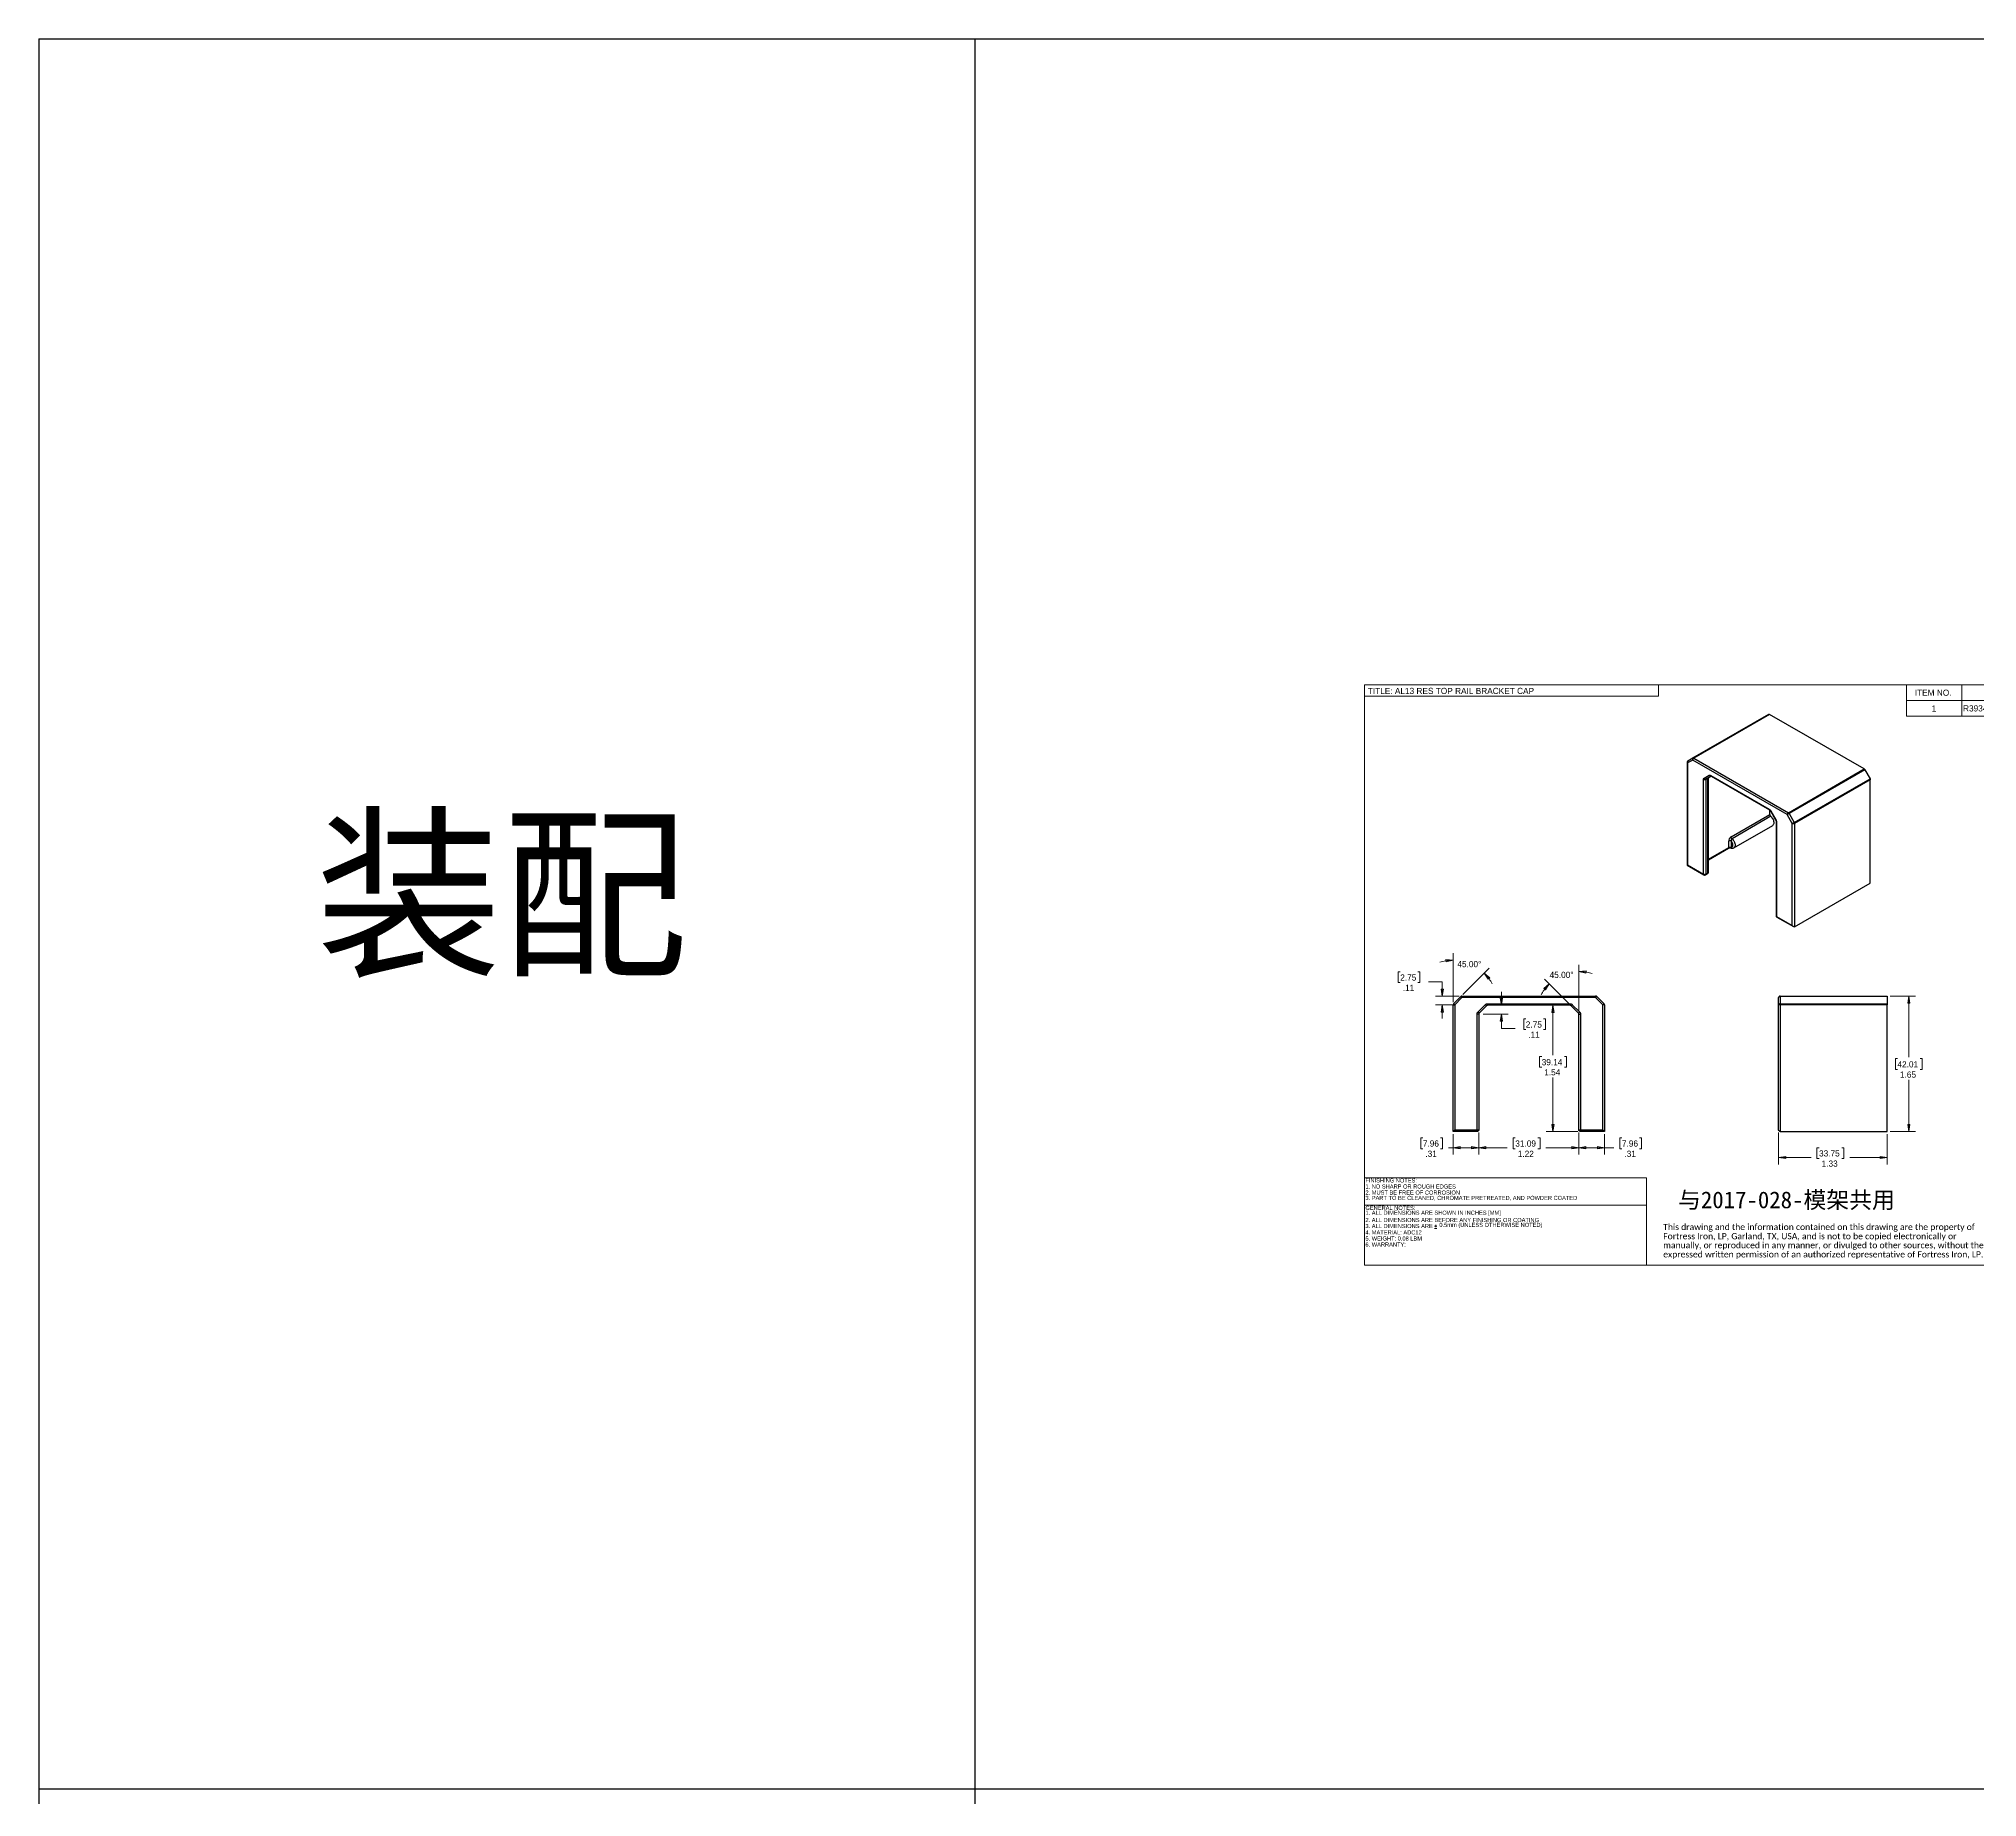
# Model space of a CAD drawing. Header units: millimetres. Extents: x -1154 to 6655, y -140 to 3555.
# Drawn here: x -1154 to 893, y 1699 to 3555 of the extents above; entities that cross this region are included whole.
import ezdxf

# ---------------------------------------------------------------- set-up
doc = ezdxf.new("R2010")
doc.units = ezdxf.units.MM
doc.linetypes.add('AI-Linetype-1', pattern=[54, 43.200001, -3.6, 3.6, -3.6])
doc.layers.get('0').update_dxf_attribs({"linetype": 'CONTINUOUS'})
doc.layers.add('DIM', color=3, linetype='CONTINUOUS')
doc.layers.add('图层 1', color=7, linetype='CONTINUOUS')

# ---------------------------------------------------------------- blocks, each defined once
blk = doc.blocks.new('u6u67i7oi7oo')
at = {"layer": '图层 1'}
h = blk.add_hatch(color=253, dxfattribs=at)
h.dxf.hatch_style = 2
h.paths.add_polyline_path([(869.2, 656.2), (867.8, 665.6), (870.7, 665.6)])
h.paths.add_polyline_path([(869.2, 595.7), (870.7, 586.4), (867.8, 586.4)])
h.paths.add_polyline_path([(1076.7, 688.9), (1067.3, 687.4), (1067.3, 690.3)])
h.paths.add_polyline_path([(944.5, 688.9), (953.9, 690.3), (953.9, 687.4)])
h.paths.add_polyline_path([(896.1, 664.7), (894.7, 674.1), (897.5, 674.1)])
h.paths.add_polyline_path([(896.1, 656.2), (897.5, 646.9), (894.7, 646.9)])
h.paths.add_polyline_path([(1090.7, 552.2), (1081.4, 550.7), (1081.4, 553.6)])
h.paths.add_polyline_path([(930.5, 552.2), (939.8, 553.6), (939.8, 550.7)])
h.paths.add_polyline_path([(922.9, 152.1), (932.3, 153.6), (932.3, 150.7)])
h.paths.add_polyline_path([(1098.3, 152.1), (1088.9, 150.7), (1088.9, 153.6)])
h.paths.add_polyline_path([(922.9, 271.9), (932.3, 273.4), (932.3, 270.5)])
h.paths.add_polyline_path([(910.7, 271.9), (901.3, 270.5), (901.3, 273.4)])
h.paths.add_polyline_path([(939.1, 315.8), (948.5, 317.2), (948.5, 314.3)])
h.paths.add_polyline_path([(922.9, 315.8), (913.6, 314.3), (913.6, 317.2)])
h.paths.add_polyline_path([(929.5, 199.7), (938.3, 203.1), (936.8, 205.6)])
h.paths.add_polyline_path([(1124.5, 348), (1125.9, 338.6), (1123, 338.6)])
h.paths.add_polyline_path([(1124.5, 367), (1123, 376.3), (1125.9, 376.3)])
h.paths.add_polyline_path([(1020.5, 354.8), (1021.9, 345.4), (1019.1, 345.4)])
h.paths.add_polyline_path([(1020.5, 367), (1019.1, 376.3), (1021.9, 376.3)])
h.paths.add_polyline_path([(910.7, 434.4), (901.4, 432.4), (901.3, 435.3)])
h.paths.add_polyline_path([(966, 411.5), (973.3, 405.5), (971.1, 403.5)])
h.paths.add_polyline_path([(1145.1, 188.3), (1143.6, 197.7), (1146.5, 197.7)])
h.paths.add_polyline_path([(1145.1, 367), (1146.5, 357.6), (1143.6, 357.6)])
h.paths.add_polyline_path([(892.2, 195.9), (890.7, 205.3), (893.6, 205.3)])
h.paths.add_polyline_path([(892.2, 188.3), (893.6, 179), (890.7, 179)])
h.paths.add_polyline_path([(195.1, 343.1), (196.5, 333.7), (193.6, 333.7)])
h.paths.add_polyline_path([(195.1, 354.8), (193.6, 364.1), (196.5, 364.1)])
h.paths.add_polyline_path([(258.1, 383.2), (253.2, 375.1), (251, 377)])
h.paths.add_polyline_path([(297.4, 399.4), (306.8, 400.1), (306.6, 397.2)])
h.paths.add_polyline_path([(263.2, 354.8), (264.7, 345.4), (261.8, 345.4)])
h.paths.add_polyline_path([(263.2, 188.3), (261.8, 197.7), (264.7, 197.7)])
h.paths.add_polyline_path([(331.2, 166.9), (321.8, 165.5), (321.8, 168.4)])
h.paths.add_polyline_path([(297.4, 166.9), (306.7, 168.4), (306.7, 165.5)])
h.paths.add_polyline_path([(297.4, 166.9), (288, 165.5), (288, 168.4)])
h.paths.add_polyline_path([(165.2, 166.9), (174.5, 168.4), (174.5, 165.5)])
h.paths.add_polyline_path([(131.3, 166.9), (140.7, 168.4), (140.7, 165.5)])
h.paths.add_polyline_path([(165.2, 166.9), (155.8, 165.5), (155.8, 168.4)])
h.paths.add_polyline_path([(117, 355.3), (118.5, 345.9), (115.6, 345.9)])
h.paths.add_polyline_path([(117, 367), (115.6, 376.3), (118.5, 376.3)])
h.paths.add_polyline_path([(131.3, 414.4), (122.1, 412.2), (121.9, 415.1)])
h.paths.add_polyline_path([(172.5, 397.3), (179.7, 391.1), (177.5, 389.3)])
h.paths.add_polyline_path([(561, 153.9), (570.4, 155.4), (570.4, 152.5)])
h.paths.add_polyline_path([(704.5, 153.9), (695.2, 152.5), (695.2, 155.4)])
h.paths.add_polyline_path([(732.9, 367), (734.3, 357.6), (731.4, 357.6)])
h.paths.add_polyline_path([(732.9, 188.3), (731.4, 197.7), (734.3, 197.7)])
at = {"layer": '图层 1', "color": 254, "lineweight": 18}
for points in [[(14.2, 777.9), (14.2, 11.9)], [(1208.1, 777.9), (14.2, 777.9)], [(402.6, 762.8), (402.6, 777.9)], [(14.2, 762.8), (402.6, 762.8)], [(14.2, 91), (386.7, 91)], [(386.7, 91), (386.7, 11.9)], [(14.2, 11.9), (1208.1, 11.9)]]:
    blk.add_lwpolyline(points, dxfattribs=at)
at = {"layer": '图层 1', "color": 7, "lineweight": 18}
for points in [[(1208.1, 777.9), (729.7, 777.9)], [(729.7, 777.9), (729.7, 736.4)], [(803.1, 777.9), (803.1, 757.2)], [(729.7, 757.2), (1208.1, 757.2)], [(803.1, 757.2), (803.1, 736.4)], [(729.7, 736.4), (1208.1, 736.4)], [(386.6, 127.2), (14.2, 127.2)], [(14.2, 127.2), (14.2, 91)], [(386.6, 91), (386.6, 127.2)], [(14.2, 91), (386.6, 91)], [(386.6, 91), (14.2, 91)], [(14.2, 91), (14.2, 11.9)], [(386.6, 11.9), (386.6, 91)], [(106.9, 63.5), (110, 63.5)], [(106.9, 60.3), (110, 60.3)], [(108.5, 61.9), (108.5, 65)], [(14.2, 11.9), (386.6, 11.9)]]:
    blk.add_lwpolyline(points, dxfattribs=at)
at = {"layer": '图层 1', "color": 7, "lineweight": 25}
for points in [[(448, 681.2), (548, 738.9)], [(549.1, 738.8), (449.1, 681.1)], [(548, 738.9), (548.1, 738.9), (548.2, 739), (548.4, 739), (548.5, 739), (548.6, 739), (548.8, 738.9), (548.9, 738.9), (549.1, 738.8)], [(673.9, 666.8), (549.1, 738.8)], [(441.3, 677.3), (441.1, 677.1), (440.8, 676.9), (440.7, 676.7), (440.5, 676.5), (440.4, 676.3), (440.3, 676), (440.2, 675.7), (440.2, 675.4)], [(440.2, 675.4), (440.3, 675.2), (440.4, 675), (440.6, 674.8), (440.8, 674.6)], [(440.2, 675.4), (440.2, 539.6)], [(441.3, 677.3), (441, 677.1), (440.8, 676.8), (440.6, 676.5), (440.5, 676.1), (440.5, 675.7), (440.6, 675.3), (440.7, 675), (440.8, 674.6)], [(447.6, 678.5), (440.8, 674.6)], [(440.8, 674.6), (440.8, 540)], [(441.3, 677.3), (448, 681.2)], [(448, 681.2), (447.8, 681), (447.5, 680.7), (447.4, 680.4), (447.3, 680), (447.3, 679.6), (447.3, 679.2), (447.4, 678.9), (447.6, 678.5)], [(449.1, 681.1), (448.8, 680.9), (448.5, 680.6), (448.3, 680.3), (448, 680), (447.9, 679.6), (447.7, 679.2), (447.6, 678.8), (447.6, 678.5)], [(572.4, 606.4), (447.6, 678.5)], [(449.1, 681.1), (449, 681.2), (448.8, 681.2), (448.7, 681.3), (448.5, 681.3), (448.4, 681.3), (448.3, 681.3), (448.2, 681.2), (448, 681.2)], [(449.1, 681.1), (573.9, 609)], [(573.9, 609), (673.9, 666.8)], [(674.9, 665.6), (575, 607.9)], [(673.9, 666.8), (674, 666.7), (674.2, 666.5), (674.3, 666.4), (674.4, 666.3), (674.6, 666.1), (674.7, 666), (674.8, 665.8), (674.9, 665.6)], [(674.9, 665.6), (681.7, 653.9)], [(461.7, 652.5), (461.7, 652.9), (461.8, 653.2), (461.9, 653.5), (462, 653.7), (462.1, 654), (462.2, 654.2), (462.4, 654.4), (462.6, 654.5)], [(464.8, 652.5), (464.5, 652.4), (464.1, 652.3), (463.7, 652.2), (463.3, 652.2), (462.8, 652.2), (462.4, 652.3), (462.1, 652.4), (461.7, 652.5)], [(461.7, 527.9), (461.7, 652.5)], [(462.6, 654.5), (469.4, 658.4)], [(465.2, 653.5), (464.9, 653.4), (464.6, 653.3), (464.2, 653.3), (463.8, 653.4), (463.5, 653.6), (463.2, 653.9), (462.9, 654.2), (462.6, 654.5)], [(467.7, 654.2), (464.8, 652.5)], [(465.2, 653.5), (465.1, 653.4), (465, 653.4), (465, 653.3), (464.9, 653.1), (464.9, 653), (464.8, 652.9), (464.8, 652.7), (464.8, 652.5)], [(464.8, 652.5), (464.8, 528)], [(471.7, 657.3), (465.2, 653.5)], [(465.2, 653.5), (468.2, 655.2)], [(468.2, 655.2), (468.1, 655.2), (468, 655.1), (467.9, 655), (467.9, 654.8), (467.8, 654.7), (467.8, 654.6), (467.8, 654.4), (467.7, 654.2)], [(467.7, 654.2), (468, 654.4), (468.2, 654.6), (468.3, 654.9), (468.4, 655.1)], [(467.7, 529.7), (467.7, 654.2)], [(468.2, 655.2), (471.7, 657.3)], [(468.4, 655.1), (468.4, 655.3), (468.4, 655.4), (468.4, 655.4)], [(468.4, 530.5), (468.4, 655.1)], [(469.4, 658.4), (469.6, 658.5), (469.8, 658.6), (470.1, 658.6), (470.4, 658.6), (470.6, 658.5), (470.9, 658.5), (471.2, 658.3), (471.5, 658.2)], [(471.7, 657.3), (471.7, 657.3), (471.3, 657.2), (470.9, 657.2), (470.6, 657.3), (470.2, 657.5), (469.9, 657.7), (469.6, 658), (469.4, 658.4)], [(472, 657.2), (472, 657.2), (471.8, 657.4), (471.6, 657.6), (471.6, 657.9), (471.5, 658.2)], [(471.5, 658.2), (548.5, 613.8)], [(471.7, 657.3), (471.7, 657.3), (471.9, 657.3), (472, 657.2)], [(472, 657.2), (548.9, 612.8)], [(581.7, 596.2), (681.7, 653.9)], [(682.1, 652.4), (582.2, 594.7)], [(681.7, 653.9), (681.8, 653.7), (681.9, 653.6), (681.9, 653.4), (682, 653.2), (682.1, 653), (682.1, 652.8), (682.1, 652.6), (682.1, 652.4)], [(682.1, 516.1), (682.1, 652.4)], [(498.3, 577.1), (549.5, 606.6)], [(550.6, 604.2), (499.5, 574.7)], [(502.1, 562.8), (553.2, 592.3)], [(548.9, 612.8), (548.7, 612.9), (548.6, 613.2), (548.5, 613.4), (548.5, 613.8)], [(548.5, 613.8), (548.8, 613.6), (549.1, 613.4), (549.4, 613.1), (549.6, 612.8), (549.9, 612.5), (550.2, 612.2), (550.4, 611.8), (550.6, 611.5)], [(548.9, 612.8), (549.1, 612.7), (549.4, 612.4), (549.8, 612), (550.2, 611.4), (550.3, 611.3)], [(549.5, 606.6), (549.5, 612.4)], [(549.5, 606.6), (549.5, 606.3), (549.5, 606), (549.6, 605.7), (549.8, 605.3), (550, 605), (550.2, 604.7), (550.4, 604.4), (550.6, 604.2)], [(550.3, 611.3), (550.3, 611.3), (550.3, 611.3), (550.4, 611.4), (550.6, 611.5)], [(550.3, 611.3), (557, 599.6)], [(550.6, 611.5), (557.4, 599.8)], [(550.6, 604.2), (551.5, 603.4), (552.3, 602.4), (553.1, 601.4), (553.7, 600.2), (554.2, 599.1), (554.5, 597.9), (554.7, 596.7), (554.8, 595.6), (554.7, 594.6), (554.4, 593.8), (554, 593.1), (553.5, 592.5), (553.2, 592.3)], [(557, 599.6), (557, 599.6), (557.1, 599.6), (557.2, 599.7), (557.4, 599.8)], [(557, 599.6), (557.2, 599.3), (557.4, 598.7), (557.6, 598.2), (557.6, 597.8), (557.6, 597.7)], [(557.4, 599.8), (557.6, 599.4), (557.7, 599.1), (557.9, 598.7), (558, 598.3), (558.1, 597.9), (558.2, 597.5), (558.2, 597.2), (558.3, 596.8)], [(557.6, 597.7), (557.7, 597.4), (557.8, 597.2), (558, 597), (558.3, 596.8)], [(557.6, 597.7), (557.6, 473.1)], [(558.3, 596.8), (558.3, 472.2)], [(573.9, 609), (573.6, 608.8), (573.3, 608.6), (573.1, 608.3), (572.8, 607.9), (572.6, 607.5), (572.5, 607.2), (572.4, 606.8), (572.4, 606.4)], [(575, 607.9), (574.6, 607.7), (574.3, 607.5), (573.9, 607.3), (573.6, 607.1), (573.2, 606.9), (572.9, 606.7), (572.6, 606.6), (572.4, 606.4)], [(579.1, 594.7), (572.4, 606.4)], [(575, 607.9), (574.9, 608.1), (574.7, 608.3), (574.6, 608.4), (574.5, 608.6), (574.3, 608.7), (574.2, 608.8), (574, 608.9), (573.9, 609)], [(575, 607.9), (581.7, 596.2)], [(581.7, 596.2), (581.4, 596), (581.1, 595.8), (580.7, 595.6), (580.3, 595.4), (580, 595.2), (579.7, 595), (579.4, 594.9), (579.1, 594.7)], [(582.2, 594.7), (581.8, 594.6), (581.5, 594.5), (581.1, 594.4), (580.7, 594.4), (580.2, 594.4), (579.8, 594.5), (579.5, 594.6), (579.1, 594.7)], [(579.1, 460.1), (579.1, 594.7)], [(582.2, 594.7), (582.1, 594.9), (582.1, 595.1), (582.1, 595.3), (582, 595.5), (582, 595.7), (581.9, 595.8), (581.8, 596), (581.7, 596.2)], [(582.2, 594.7), (582.2, 458.4)], [(468.4, 547.7), (495.2, 563.2)], [(495.2, 563.2), (495.2, 562.8), (495.1, 562.6), (495, 562.3), (494.8, 562.2)], [(498.3, 577.1), (497.6, 576.6), (496.7, 575.6), (495.9, 574.3), (495.4, 572.8), (495.2, 571.6)], [(498.3, 571.6), (498, 571.8), (497.6, 571.9), (497.2, 572), (496.8, 572), (496.3, 572), (495.9, 571.9), (495.6, 571.8), (495.2, 571.6)], [(495.2, 563.2), (495.2, 571.6)], [(495.2, 563.2), (495.5, 563.3), (495.7, 563.4), (495.9, 563.4), (496.2, 563.5), (496.5, 563.5), (496.8, 563.5), (497, 563.5), (497.3, 563.5)], [(497.3, 563.5), (497.3, 563.2), (497.4, 562.9), (497.4, 562.7), (497.5, 562.6), (497.6, 562.6)], [(497.3, 563.5), (497.7, 563.4), (497.8, 563.4), (498.2, 563.5), (498.3, 563.5)], [(499.5, 574.7), (499.1, 574.4), (498.7, 573.9), (498.4, 573.2), (498.2, 572.4), (498.3, 571.6)], [(499.5, 574.7), (499.2, 574.9), (499, 575.2), (498.8, 575.5), (498.6, 575.8), (498.5, 576.1), (498.4, 576.4), (498.3, 576.8), (498.3, 577.1)], [(498.3, 571.6), (498.3, 563.5)], [(498.3, 563.5), (499, 563.6), (499.6, 563.9), (500.1, 564.3), (500.4, 565), (500.6, 565.8), (500.6, 566.7), (500.4, 567.7), (500.1, 568.8), (499.6, 569.8), (499, 570.8), (498.3, 571.6)], [(498.3, 563.5), (498.4, 563.2), (498.6, 562.9), (498.9, 562.6), (499.2, 562.4), (499.5, 562.3), (499.7, 562.3)], [(499.5, 574.7), (500.3, 573.9), (501.1, 572.9), (501.8, 571.9), (502.5, 570.8), (503, 569.7), (503.3, 568.5), (503.6, 567.4), (503.6, 566.3), (503.6, 565.3), (503.4, 564.5), (503, 563.7), (502.5, 563.1), (502.1, 562.8)], [(440.2, 539.6), (440.3, 539.6), (440.4, 539.7), (440.6, 539.8), (440.8, 540)], [(440.2, 539.6), (462.2, 527)], [(440.8, 540), (461.7, 527.9)], [(468.4, 546.9), (494.8, 562.2)], [(494.8, 562.2), (495, 562.3), (495.4, 562.4), (496, 562.6), (496.6, 562.6), (497.3, 562.6), (497.6, 562.6)], [(497.6, 562.6), (497.7, 562.5), (498.5, 562.4), (499.2, 562.3), (499.7, 562.3)], [(499.7, 562.3), (500.3, 562.3), (501.1, 562.4), (502, 562.7), (502.1, 562.8)], [(461.7, 527.9), (462.1, 527.8), (462.4, 527.7), (462.8, 527.6), (463.3, 527.6), (463.7, 527.6), (464.1, 527.7), (464.5, 527.8), (464.8, 528)], [(462.2, 527), (462, 527.1), (461.8, 527.3), (461.8, 527.6), (461.7, 527.9)], [(462.2, 527), (462.8, 526.7), (463.3, 526.7), (463.8, 526.8), (464.3, 526.9), (464.3, 527)], [(464.3, 527), (467.3, 528.7)], [(464.8, 528), (464.8, 527.6), (464.7, 527.3), (464.5, 527.1), (464.3, 527)], [(464.8, 528), (467.7, 529.7)], [(467.3, 528.7), (467.5, 528.8), (467.7, 529), (467.9, 529.2), (468.1, 529.5), (468.2, 529.7), (468.3, 530), (468.4, 530.3), (468.4, 530.5)], [(467.7, 529.7), (467.7, 529.3), (467.6, 529.1), (467.5, 528.8), (467.3, 528.7)], [(467.7, 529.7), (468, 529.9), (468.2, 530.1), (468.3, 530.3), (468.4, 530.5)], [(582.2, 458.4), (682.1, 516.1)], [(557.6, 473.1), (557.7, 472.8), (557.8, 472.6), (558, 472.4), (558.3, 472.2)], [(557.6, 473.1), (557.7, 472.6), (557.9, 472.1), (558.2, 471.6), (558.7, 471.2)], [(558.7, 471.2), (558.7, 471.2), (558.5, 471.4), (558.4, 471.6), (558.3, 471.9), (558.3, 472.2)], [(558.3, 472.2), (579.1, 460.1)], [(558.7, 471.2), (580.7, 458.6)], [(582.2, 458.4), (581.8, 458.3), (581.5, 458.3), (581.1, 458.4), (580.7, 458.6), (580.2, 458.8), (579.8, 459.2), (579.5, 459.7), (579.1, 460.1)], [(132, 356.8), (141.5, 366.4)], [(143, 364.9), (133.5, 355.3)], [(143, 367), (142.8, 367), (142.6, 366.9), (142.4, 366.9), (142.2, 366.8), (142, 366.7), (141.8, 366.6), (141.7, 366.5), (141.5, 366.4)], [(141.5, 366.4), (141.6, 366.3), (141.6, 366.2), (141.8, 366.1), (142, 365.9), (142.2, 365.7), (142.5, 365.4), (142.7, 365.1), (143, 364.9)], [(143, 367), (319.5, 367)], [(143, 367), (143, 366.9), (143, 366.8), (143, 366.6), (143, 366.4), (143, 366), (143, 365.7), (143, 365.3), (143, 364.9)], [(319.5, 364.9), (143, 364.9)], [(321, 366.4), (320.9, 366.5), (320.7, 366.6), (320.5, 366.7), (320.3, 366.8), (320.1, 366.9), (319.9, 366.9), (319.7, 367), (319.5, 367)], [(319.5, 367), (319.5, 366.9), (319.5, 366.8), (319.5, 366.6), (319.5, 366.4), (319.5, 366), (319.5, 365.7), (319.5, 365.3), (319.5, 364.9)], [(321, 366.4), (321, 366.3), (320.9, 366.2), (320.8, 366.1), (320.6, 365.9), (320.3, 365.7), (320.1, 365.4), (319.8, 365.1), (319.5, 364.9)], [(329.1, 355.3), (319.5, 364.9)], [(321, 366.4), (330.6, 356.8)], [(563.1, 367), (562.7, 366.9), (562.3, 366.8), (562, 366.6), (561.6, 366.4), (561.4, 366), (561.2, 365.7), (561, 365.3), (561, 364.9)], [(563.1, 366.4), (562.7, 366.3), (562.3, 366.2), (562, 366.1), (561.6, 365.9), (561.4, 365.7), (561.2, 365.4), (561, 365.1), (561, 364.9)], [(561, 355.3), (561, 364.9)], [(563.1, 367), (704.5, 367)], [(563.1, 366.4), (563.1, 366.5), (563.1, 366.6), (563.1, 366.7), (563.1, 366.8), (563.1, 366.9), (563.1, 366.9), (563.1, 367), (563.1, 367)], [(563.1, 366.4), (563.1, 356.8)], [(704.5, 366.4), (563.1, 366.4)], [(704.5, 367), (704.5, 367), (704.5, 366.9), (704.5, 366.9), (704.5, 366.8), (704.5, 366.7), (704.5, 366.6), (704.5, 366.5), (704.5, 366.4)], [(704.5, 366.4), (704.5, 356.8)], [(132, 356.8), (131.8, 356.6), (131.7, 356.5), (131.6, 356.3), (131.5, 356.1), (131.4, 355.9), (131.4, 355.7), (131.4, 355.5), (131.3, 355.3)], [(131.3, 188.3), (131.3, 355.3)], [(131.3, 355.3), (131.4, 355.3), (131.5, 355.3), (131.7, 355.3), (132, 355.3), (132.3, 355.3), (132.7, 355.3), (133.1, 355.3), (133.5, 355.3)], [(132, 356.8), (132, 356.8), (132.1, 356.7), (132.2, 356.5), (132.4, 356.4), (132.6, 356.1), (132.9, 355.9), (133.2, 355.6), (133.5, 355.3)], [(133.5, 355.3), (133.5, 190.5)], [(163, 343.1), (163, 343.5), (163.1, 343.9), (163.2, 344.3), (163.3, 344.7), (163.5, 345.1), (163.7, 345.5), (164, 345.8), (164.3, 346.1)], [(163, 190.5), (163, 343.1)], [(165.2, 343.1), (165.1, 343.1), (165, 343.1), (164.8, 343.1), (164.5, 343.1), (164.2, 343.1), (163.8, 343.1), (163.4, 343.1), (163, 343.1)], [(164.3, 346.1), (173.8, 355.6)], [(165.8, 344.6), (165.8, 344.6), (165.7, 344.7), (165.5, 344.8), (165.4, 345), (165.1, 345.3), (164.9, 345.5), (164.6, 345.8), (164.3, 346.1)], [(165.8, 344.6), (165.7, 344.4), (165.5, 344.3), (165.4, 344.1), (165.3, 343.9), (165.3, 343.7), (165.2, 343.5), (165.2, 343.3), (165.2, 343.1)], [(165.2, 343.1), (165.2, 190.5)], [(175.3, 354.1), (165.8, 344.6)], [(173.8, 355.6), (174.1, 355.9), (174.5, 356.2), (174.8, 356.4), (175.2, 356.6), (175.6, 356.7), (176, 356.8), (176.4, 356.9), (176.9, 356.9)], [(175.3, 354.1), (175.3, 354.1), (175.2, 354.2), (175.1, 354.4), (174.9, 354.6), (174.7, 354.8), (174.4, 355.1), (174.1, 355.3), (173.8, 355.6)], [(176.9, 354.8), (176.7, 354.7), (176.4, 354.7), (176.2, 354.7), (176, 354.6), (175.8, 354.5), (175.7, 354.4), (175.5, 354.3), (175.3, 354.1)], [(176.9, 356.9), (285.7, 356.9)], [(176.9, 354.8), (176.9, 354.8), (176.9, 354.9), (176.9, 355.1), (176.9, 355.4), (176.9, 355.7), (176.9, 356.1), (176.9, 356.5), (176.9, 356.9)], [(285.7, 354.8), (176.9, 354.8)], [(285.7, 356.9), (286.1, 356.9), (286.5, 356.8), (286.9, 356.7), (287.3, 356.6), (287.7, 356.4), (288.1, 356.2), (288.4, 355.9), (288.7, 355.6)], [(285.7, 354.8), (285.7, 354.8), (285.7, 354.9), (285.7, 355.1), (285.7, 355.4), (285.7, 355.7), (285.7, 356.1), (285.7, 356.5), (285.7, 356.9)], [(287.2, 354.1), (287, 354.3), (286.9, 354.4), (286.7, 354.5), (286.5, 354.6), (286.3, 354.7), (286.1, 354.7), (285.9, 354.7), (285.7, 354.8)], [(287.2, 354.1), (287.2, 354.1), (287.3, 354.2), (287.5, 354.4), (287.6, 354.6), (287.9, 354.8), (288.1, 355.1), (288.4, 355.3), (288.7, 355.6)], [(296.7, 344.6), (287.2, 354.1)], [(288.7, 355.6), (298.3, 346.1)], [(296.7, 344.6), (296.8, 344.6), (296.8, 344.7), (297, 344.8), (297.2, 345), (297.4, 345.3), (297.7, 345.5), (298, 345.8), (298.3, 346.1)], [(297.4, 343.1), (297.4, 343.3), (297.3, 343.5), (297.3, 343.7), (297.2, 343.9), (297.1, 344.1), (297, 344.3), (296.9, 344.4), (296.7, 344.6)], [(297.4, 190.5), (297.4, 343.1)], [(297.4, 343.1), (297.4, 343.1), (297.5, 343.1), (297.7, 343.1), (298, 343.1), (298.3, 343.1), (298.7, 343.1), (299.1, 343.1), (299.5, 343.1)], [(298.3, 346.1), (298.5, 345.8), (298.8, 345.5), (299, 345.1), (299.2, 344.7), (299.3, 344.3), (299.4, 343.9), (299.5, 343.5), (299.5, 343.1)], [(299.5, 343.1), (299.5, 190.5)], [(330.6, 356.8), (330.5, 356.8), (330.5, 356.7), (330.3, 356.5), (330.1, 356.4), (329.9, 356.1), (329.6, 355.9), (329.4, 355.6), (329.1, 355.3)], [(331.2, 355.3), (331.1, 355.3), (331, 355.3), (330.8, 355.3), (330.6, 355.3), (330.2, 355.3), (329.9, 355.3), (329.5, 355.3), (329.1, 355.3)], [(329.1, 190.5), (329.1, 355.3)], [(331.2, 355.3), (331.2, 355.5), (331.1, 355.7), (331.1, 355.9), (331, 356.1), (330.9, 356.3), (330.8, 356.5), (330.7, 356.6), (330.6, 356.8)], [(331.2, 355.3), (331.2, 188.3)], [(563.1, 356.8), (562.7, 356.8), (562.3, 356.7), (562, 356.5), (561.6, 356.4), (561.4, 356.1), (561.2, 355.9), (561, 355.6), (561, 355.3)], [(563.1, 355.3), (562.7, 355.3), (562.3, 355.3), (562, 355.3), (561.6, 355.3), (561.4, 355.3), (561.2, 355.3), (561, 355.3), (561, 355.3)], [(561, 190.5), (561, 355.3)], [(563.1, 356.8), (704.5, 356.8)], [(563.1, 355.3), (563.1, 355.5), (563.1, 355.7), (563.1, 355.9), (563.1, 356.1), (563.1, 356.3), (563.1, 356.5), (563.1, 356.6), (563.1, 356.8)], [(704.5, 355.3), (563.1, 355.3)], [(563.1, 355.3), (563.1, 188.3)], [(704.5, 356.8), (704.5, 356.6), (704.5, 356.5), (704.5, 356.3), (704.5, 356.1), (704.5, 355.9), (704.5, 355.7), (704.5, 355.5), (704.5, 355.3)], [(704.5, 188.3), (704.5, 355.3)], [(131.3, 188.3), (131.4, 188.4), (131.5, 188.5), (131.7, 188.7), (132, 189), (132.3, 189.3), (132.7, 189.7), (133.1, 190.1), (133.5, 190.5)], [(163, 188.3), (131.3, 188.3)], [(133.5, 190.5), (163, 190.5)], [(165.2, 190.5), (165.1, 190.1), (165, 189.7), (164.8, 189.3), (164.5, 189), (164.2, 188.7), (163.8, 188.5), (163.4, 188.4), (163, 188.3)], [(163, 190.5), (163.4, 190.5), (163.8, 190.5), (164.2, 190.5), (164.5, 190.5), (164.8, 190.5), (165, 190.5), (165.1, 190.5), (165.2, 190.5)], [(163, 188.3), (163, 188.4), (163, 188.5), (163, 188.7), (163, 189), (163, 189.3), (163, 189.7), (163, 190.1), (163, 190.5)], [(297.4, 190.5), (297.4, 190.5), (297.5, 190.5), (297.7, 190.5), (298, 190.5), (298.3, 190.5), (298.7, 190.5), (299.1, 190.5), (299.5, 190.5)], [(299.5, 188.3), (299.1, 188.4), (298.7, 188.5), (298.3, 188.7), (298, 189), (297.7, 189.3), (297.5, 189.7), (297.4, 190.1), (297.4, 190.5)], [(299.5, 190.5), (329.1, 190.5)], [(299.5, 188.3), (299.5, 188.4), (299.5, 188.5), (299.5, 188.7), (299.5, 189), (299.5, 189.3), (299.5, 189.7), (299.5, 190.1), (299.5, 190.5)], [(331.2, 188.3), (299.5, 188.3)], [(331.2, 188.3), (331.1, 188.4), (331, 188.5), (330.8, 188.7), (330.6, 189), (330.2, 189.3), (329.9, 189.7), (329.5, 190.1), (329.1, 190.5)], [(563.1, 188.3), (562.7, 188.4), (562.3, 188.5), (562, 188.7), (561.6, 189), (561.4, 189.3), (561.2, 189.7), (561, 190.1), (561, 190.5)], [(563.1, 188.3), (704.5, 188.3)]]:
    blk.add_lwpolyline(points, dxfattribs=at)
at = {"layer": '图层 1', "color": 253, "lineweight": 18}
for points in [[(131.3, 414.4), (129.4, 414.4), (127.4, 414.3), (125.4, 414.1), (123.5, 413.8), (121.5, 413.5), (119.5, 413.2), (117.6, 412.7), (115.7, 412.2), (113.8, 411.7)], [(131.3, 414.4), (122.1, 412.2), (121.9, 415.1), (131.3, 414.4)], [(131.3, 358.9), (131.3, 423.4)], [(58.8, 398.9), (58.8, 384.7)], [(61.5, 398.9), (58.8, 398.9)], [(58.8, 384.7), (61.5, 384.7)], [(84.8, 398.9), (87.5, 398.9)], [(87.5, 384.7), (84.8, 384.7)], [(87.5, 398.9), (87.5, 384.7)], [(99, 386), (117, 386)], [(117, 386), (117, 367)], [(144.1, 368.9), (178.9, 403.7)], [(183, 383), (182.1, 384.8), (181.1, 386.5), (180, 388.1), (178.9, 389.8), (177.7, 391.4), (176.5, 392.9), (175.2, 394.4), (173.9, 395.9), (172.5, 397.3)], [(172.5, 397.3), (179.7, 391.1), (177.5, 389.3), (172.5, 397.3)], [(284.7, 356.7), (251.8, 389.5)], [(297.4, 346.7), (297.4, 408.4)], [(297.4, 399.4), (306.8, 400.1), (306.6, 397.2), (297.4, 399.4)], [(314.9, 396.6), (313.2, 397.1), (311.4, 397.6), (309.7, 398), (308, 398.4), (306.2, 398.7), (304.5, 399), (302.7, 399.2), (300.9, 399.3), (299.1, 399.4), (297.4, 399.4)], [(139.4, 367), (108, 367)], [(117, 367), (115.6, 376.3), (118.5, 376.3), (117, 367)], [(195.1, 354.8), (193.6, 364.1), (196.5, 364.1), (195.1, 354.8)], [(195.1, 354.8), (195.1, 372.8)], [(258.1, 383.2), (256.9, 381.9), (255.7, 380.6), (254.5, 379.2), (253.4, 377.8), (252.4, 376.4), (251.4, 375), (250.4, 373.5), (249.5, 371.9), (248.6, 370.4), (247.8, 368.8)], [(258.1, 383.2), (253.2, 375.1), (251, 377), (258.1, 383.2)], [(708.1, 367), (741.9, 367)], [(732.9, 367), (734.3, 357.6), (731.4, 357.6), (732.9, 367)], [(732.9, 367), (732.9, 286.2)], [(129.9, 355.3), (108, 355.3)], [(117, 355.3), (118.5, 345.9), (115.6, 345.9), (117, 355.3)], [(117, 355.3), (117, 337.3)], [(170.9, 343.1), (204.1, 343.1)], [(195.1, 343.1), (196.5, 333.7), (193.6, 333.7), (195.1, 343.1)], [(195.1, 324), (195.1, 343.1)], [(224.5, 337), (224.5, 322.7)], [(227.3, 337), (224.5, 337)], [(250.6, 337), (253.3, 337)], [(253.3, 337), (253.3, 322.7)], [(263.2, 354.8), (264.7, 345.4), (261.8, 345.4), (263.2, 354.8)], [(263.2, 354.8), (263.2, 289.1)], [(213.1, 324), (195.1, 324)], [(224.5, 322.7), (227.3, 322.7)], [(253.3, 322.7), (250.6, 322.7)], [(245.5, 287.3), (245.5, 273)], [(248.3, 287.3), (245.5, 287.3)], [(278.2, 287.3), (280.9, 287.3)], [(280.9, 287.3), (280.9, 273)], [(715.2, 284.4), (715.2, 270.1)], [(717.9, 284.4), (715.2, 284.4)], [(747.8, 284.4), (750.6, 284.4)], [(750.6, 284.4), (750.6, 270.1)], [(245.5, 273), (248.3, 273)], [(263.2, 188.3), (263.2, 259.6)], [(280.9, 273), (278.2, 273)], [(715.2, 270.1), (717.9, 270.1)], [(732.9, 188.3), (732.9, 256.6)], [(750.6, 270.1), (747.8, 270.1)], [(88.6, 179.9), (88.6, 165.6)], [(91.4, 179.9), (88.6, 179.9)], [(114.6, 179.9), (117.4, 179.9)], [(117.4, 179.9), (117.4, 165.6)], [(131.3, 184.7), (131.3, 157.9)], [(165.2, 186.9), (165.2, 157.9)], [(165.2, 186.9), (165.2, 157.9)], [(210.6, 179.9), (210.6, 165.6)], [(213.4, 179.9), (210.6, 179.9)], [(243.3, 179.9), (246.1, 179.9)], [(246.1, 179.9), (246.1, 165.6)], [(295.9, 188.3), (254.2, 188.3)], [(263.2, 188.3), (261.8, 197.7), (264.7, 197.7), (263.2, 188.3)], [(297.4, 186.9), (297.4, 157.9)], [(297.4, 186.9), (297.4, 157.9)], [(331.2, 184.7), (331.2, 157.9)], [(351.4, 179.9), (351.4, 165.6)], [(354.1, 179.9), (351.4, 179.9)], [(377.4, 179.9), (380.2, 179.9)], [(380.2, 179.9), (380.2, 165.6)], [(561, 186.9), (561, 144.9)], [(704.5, 184.7), (704.5, 144.9)], [(708.1, 188.3), (741.9, 188.3)], [(732.9, 188.3), (731.4, 197.7), (734.3, 197.7), (732.9, 188.3)], [(88.6, 165.6), (91.4, 165.6)], [(117.4, 165.6), (114.6, 165.6)], [(131.3, 166.9), (125.3, 166.9)], [(131.3, 166.9), (140.7, 168.4), (140.7, 165.5), (131.3, 166.9)], [(165.2, 166.9), (131.3, 166.9)], [(165.2, 166.9), (155.8, 165.5), (155.8, 168.4), (165.2, 166.9)], [(165.2, 166.9), (174.5, 168.4), (174.5, 165.5), (165.2, 166.9)], [(165.2, 166.9), (202.8, 166.9)], [(210.6, 165.6), (213.4, 165.6)], [(246.1, 165.6), (243.3, 165.6)], [(297.4, 166.9), (253.9, 166.9)], [(297.4, 166.9), (288, 165.5), (288, 168.4), (297.4, 166.9)], [(297.4, 166.9), (306.7, 168.4), (306.7, 165.5), (297.4, 166.9)], [(297.4, 166.9), (331.2, 166.9)], [(331.2, 166.9), (321.8, 165.5), (321.8, 168.4), (331.2, 166.9)], [(331.2, 166.9), (343.5, 166.9)], [(351.4, 165.6), (354.1, 165.6)], [(380.2, 165.6), (377.4, 165.6)], [(561, 153.9), (570.4, 155.4), (570.4, 152.5), (561, 153.9)], [(561, 153.9), (603.8, 153.9)], [(611.7, 166.9), (611.7, 152.6)], [(614.4, 166.9), (611.7, 166.9)], [(644.4, 166.9), (647.1, 166.9)], [(647.1, 166.9), (647.1, 152.6)], [(704.5, 153.9), (655, 153.9)], [(704.5, 153.9), (695.2, 152.5), (695.2, 155.4), (704.5, 153.9)], [(611.7, 152.6), (614.4, 152.6)], [(647.1, 152.6), (644.4, 152.6)]]:
    blk.add_lwpolyline(points, dxfattribs=at)
at = {"layer": '图层 1', "lineweight": 0}
for points in [[(131.3, 414.4), (122.1, 412.2), (121.9, 415.1)], [(172.5, 397.3), (179.7, 391.1), (177.5, 389.3)], [(297.4, 399.4), (306.8, 400.1), (306.6, 397.2)], [(117, 367), (115.6, 376.3), (118.5, 376.3)], [(195.1, 354.8), (193.6, 364.1), (196.5, 364.1)], [(258.1, 383.2), (253.2, 375.1), (251, 377)], [(732.9, 367), (734.3, 357.6), (731.4, 357.6)], [(117, 355.3), (118.5, 345.9), (115.6, 345.9)], [(195.1, 343.1), (196.5, 333.7), (193.6, 333.7)], [(263.2, 354.8), (264.7, 345.4), (261.8, 345.4)], [(263.2, 188.3), (261.8, 197.7), (264.7, 197.7)], [(732.9, 188.3), (731.4, 197.7), (734.3, 197.7)], [(131.3, 166.9), (140.7, 168.4), (140.7, 165.5)], [(165.2, 166.9), (155.8, 165.5), (155.8, 168.4)], [(165.2, 166.9), (174.5, 168.4), (174.5, 165.5)], [(297.4, 166.9), (288, 165.5), (288, 168.4)], [(297.4, 166.9), (306.7, 168.4), (306.7, 165.5)], [(331.2, 166.9), (321.8, 165.5), (321.8, 168.4)], [(561, 153.9), (570.4, 155.4), (570.4, 152.5)], [(704.5, 153.9), (695.2, 152.5), (695.2, 155.4)]]:
    blk.add_lwpolyline(points, dxfattribs=at)
at = {"layer": '图层 1', "color": 254, "linetype": 'AI-Linetype-1', "lineweight": 18}
blk.add_lwpolyline([(629.3, 11.9), (537.2, 11.9)], dxfattribs=at)
at = {"layer": '图层 1', "color": 7, "attachment_point": 7}
for s, insert, char_height in [('\\fCenturyGothic|b0|i0|c0|p34;\\W0.999875;TITLE: AL13 RES TOP RAIL BRACKET CAP', (18.7, 765.5), 8.161), ('\\fCenturyGothic|b0|i0|c0|p34;\\W1;ITEM NO.', (740.8, 763.2), 8.16), ('\\fCenturyGothic|b0|i0|c0|p34;\\W1.0003;1', (763.1, 742.5), 8.16), ('\\fCenturyGothic|b0|i0|c0|p34;\\W1.00035;R3934-03621', (804.5, 742.5), 8.16), ('\\fCenturyGothic|b0|i0|c0|p34;\\W1;3. PART TO BE CLEANED, CHROMATE PRETREATED, AND POWDER COATED', (15.6, 96.9), 5.44), ('\\fCenturyGothic|b0|i0|c0|p34;\\W1;2. MUST BE FREE OF CORROSION', (15.6, 104.9), 5.44), ('\\fCenturyGothic|b0|i0|c0|p34;\\W1;1. NO SHARP OR ROUGH EDGES', (15.6, 112.9), 5.44), ('\\fCenturyGothic|b0|i0|c0|p34;\\W1.00039;FINISHING NOTES:', (15.6, 120.9), 5.44), ('\\fCenturyGothic|b0|i0|c0|p34;\\W1.00025;GENERAL NOTES:', (15.6, 84.7), 5.44), ('\\fCenturyGothic|b0|i0|c0|p34;\\W1.00025;1. ALL DIMENSIONS ARE SHOWN IN INCHES [MM]', (15.6, 76.7), 5.44), ('\\fCenturyGothic|b0|i0|c0|p34;\\W1;4. MATERIAL: ADC12', (15.6, 52.3), 5.44), ('\\fCenturyGothic|b0|i0|c0|p34;\\W1.0003;3. ALL DIMENSIONS ARE', (15.6, 60.7), 5.44), ('\\fCenturyGothic|b0|i0|c0|p34;\\W1.00017;2. ALL DIMENSIONS ARE BEFORE ANY FINISHING OR COATING', (15.6, 68.7), 5.44), ('\\fCenturyGothic|b0|i0|c0|p34;\\W1.00013; 0.5mm (UNLESS OTHERWISE NOTED)', (111.1, 60.7), 5.44), ('\\fCalibri|b0|i0|c0|p34;\\W1.00018;This drawing and the information contained on this drawing are the property of ', (408.7, 56), 8.16), ('\\fCalibri|b0|i0|c0|p34;\\W1.00021;Fortress Iron, LP, Garland, TX, USA, and is not to be copied electronically or ', (408.7, 44), 8.16), ('\\fCenturyGothic|b0|i0|c0|p34;\\W0.999866;5. WEIGHT: 0.08 LBM', (15.6, 44.3), 5.44), ('\\fCenturyGothic|b0|i0|c0|p34;\\W0.999749;6. WARRANTY: ', (15.6, 36.3), 5.44), ('\\fCalibri|b0|i0|c0|p34;\\W1;expressed written permission of an authorized representative of Fortress Iron, LP.', (408.7, 20), 8.16), ('\\fCalibri|b0|i0|c0|p34;\\W1;manually, or reproduced in any manner, or divulged to other sources, without the ', (408.7, 32), 8.16)]:
    blk.add_mtext(s, dxfattribs=dict(at, insert=insert, char_height=char_height))
at = {"layer": '图层 1', "color": 253, "char_height": 8.16, "attachment_point": 7}
for s, insert in [('\\fCenturyGothic|b0|i0|c0|p34;\\W1.00027; 45.00° ', (133.9, 405)), ('\\fCenturyGothic|b0|i0|c0|p34;\\W1.0003;2.75', (61.5, 387.3)), ('\\fCenturyGothic|b0|i0|c0|p34;\\W1.00027; 45.00° ', (255.7, 390.8)), ('\\fCenturyGothic|b0|i0|c0|p34;\\W1.0003;.11', (64.9, 373.8)), ('\\fCenturyGothic|b0|i0|c0|p34;\\W1.0003;2.75', (227.3, 325.3)), ('\\fCenturyGothic|b0|i0|c0|p34;\\W1.0003;.11', (230.6, 311.9)), ('\\fCenturyGothic|b0|i0|c0|p34;\\W1.0003;39.14', (248.3, 275.6)), ('\\fCenturyGothic|b0|i0|c0|p34;\\W1.0003;1.54', (251.6, 262.2)), ('\\fCenturyGothic|b0|i0|c0|p34;\\W1.0003;42.01', (717.9, 272.7)), ('\\fCenturyGothic|b0|i0|c0|p34;\\W1.0003;1.65', (721.2, 259.2)), ('\\fCenturyGothic|b0|i0|c0|p34;\\W1.0003;7.96', (91.4, 168.2)), ('\\fCenturyGothic|b0|i0|c0|p34;\\W1.0003;.31', (94.7, 154.7)), ('\\fCenturyGothic|b0|i0|c0|p34;\\W1.0003;31.09', (213.4, 168.2)), ('\\fCenturyGothic|b0|i0|c0|p34;\\W1.0003;1.22', (216.7, 154.7)), ('\\fCenturyGothic|b0|i0|c0|p34;\\W1.0003;7.96', (354.2, 168.2)), ('\\fCenturyGothic|b0|i0|c0|p34;\\W1.0003;.31', (357.5, 154.7)), ('\\fCenturyGothic|b0|i0|c0|p34;\\W1.0003;33.75', (614.4, 155.2)), ('\\fCenturyGothic|b0|i0|c0|p34;\\W1.0003;1.33', (617.8, 141.7))]:
    blk.add_mtext(s, dxfattribs=dict(at, insert=insert))

msp = doc.modelspace()

# ---------------------------------------------------------------- linework, layer by layer
at = {"layer": 'DIM', "color": 7}
for p, q in [((-1154.421, 3555.211), (-1154.421, -139.925)), ((-1154.421, 3555.211), (6654.776, 3555.211)), ((-165.999, 3555.211), (-165.999, -139.925)), ((-1154.421, 1707.643), (6654.776, 1707.643))]:
    msp.add_line(p, q, dxfattribs=at)

# ---------------------------------------------------------------- block references
at = {"xscale": 0.8000000000000114, "yscale": 0.8000000000000114, "zscale": 0.8}
msp.add_blockref('u6u67i7oi7oo', (234.153, 2250.926), dxfattribs=at)

# ---------------------------------------------------------------- texts
at = {"color": 4, "attachment_point": 1}
for s, insert, char_height, width in [('{\\fNSimSun|b0|i0|c134|p49;装配}', (-861.904, 2724.256), 144, 234958.52298), ('{\\fNSimSun|b0|i0|c134|p49;与2017-028-模架共用}', (576.755, 2338.228), 17.69472, 28871.7033)]:
    msp.add_mtext(s, dxfattribs=dict(at, insert=insert, char_height=char_height, width=width))

doc.saveas('drawing.dxf')
